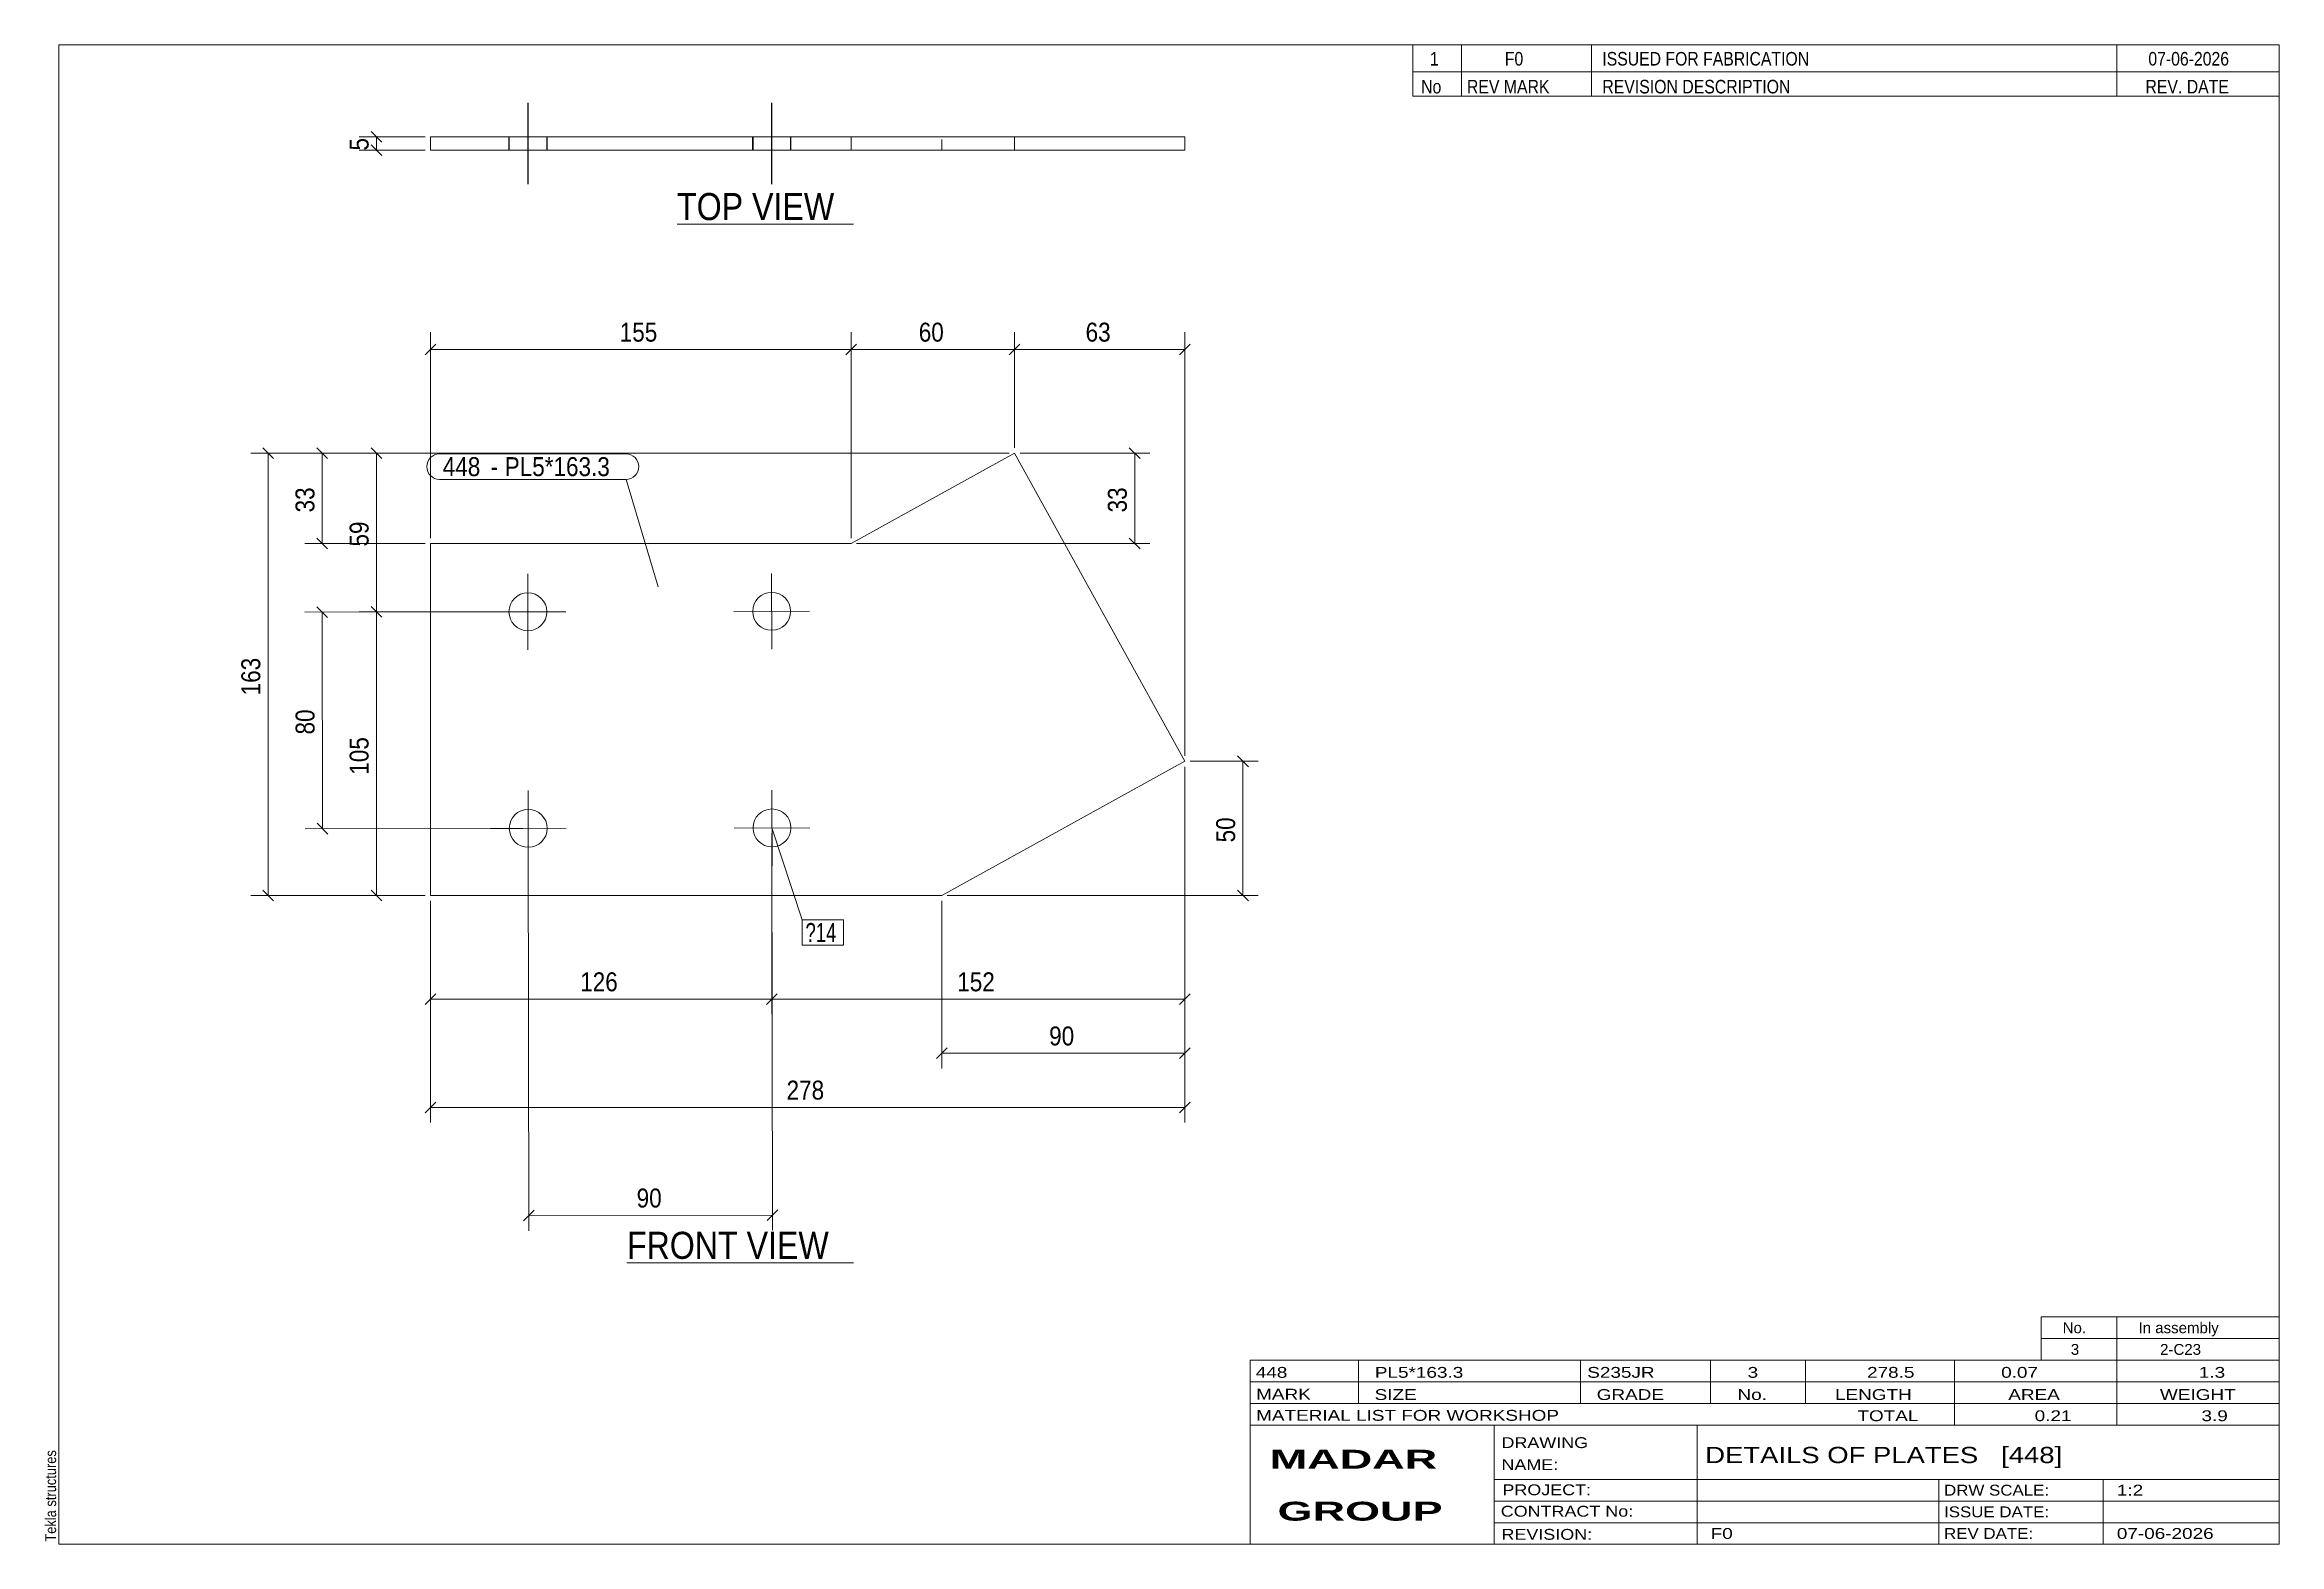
# Model space of a CAD drawing. Header units: millimetres. Extents: x 2 to 415, y 5 to 282.
import ezdxf

# ---------------------------------------------------------------- set-up
doc = ezdxf.new("R2010")
doc.units = ezdxf.units.MM
doc.linetypes.add('XKITLINE00', pattern=[0])
doc.linetypes.add('XKITLINE02', pattern=[4, 2, -2])
for name, color, linetype, lineweight in [('Bolt', 3, 'Continuous', 0), ('BoltMark', 7, 'Continuous', 0), ('Dimensions', 7, 'Continuous', 0), ('DrawingSheet', 5, 'Continuous', 0), ('OtherObjectType', 7, 'Continuous', 0), ('Part', 2, 'Continuous', 0), ('PartMark', 7, 'Continuous', 0)]:
    doc.layers.add(name, color=color, linetype=linetype, lineweight=lineweight)
doc.styles.add('ARIAL', font='ARIAL.TTF')
doc.styles.add('ARIAL_BOLD', font='ARIALBD.TTF')
doc.styles.add('ARIAL_NARROW', font='ARIALN.TTF')

# ---------------------------------------------------------------- blocks, each defined once
blk = doc.blocks.new('*A1')
at = {"layer": 'Bolt', "color": 3, "linetype": 'XKITLINE00', "lineweight": 0}
for p, q in [((91.63, 170.25), (91.61, 184.25)), ((136.63, 170.33), (136.61, 184.33)), ((84.62, 177.24), (98.62, 177.26)), ((129.62, 177.31), (143.62, 177.34)), ((91.69, 130.25), (91.67, 144.25)), ((136.69, 130.33), (136.67, 144.33)), ((84.68, 137.24), (98.68, 137.26)), ((129.68, 137.31), (143.68, 137.34))]:
    blk.add_line(p, q, dxfattribs=at)
for centre in [(91.62, 177.25), (136.62, 177.33), (91.68, 137.25), (136.68, 137.33)]:
    blk.add_circle(centre, 3.5, dxfattribs=at)
blk = doc.blocks.new('*A2')
at = {"layer": 'Part', "color": 2, "linetype": 'XKITLINE00', "lineweight": 0}
for p, q in [((151.28, 189.86), (181.48, 206.54)), ((181.48, 206.54), (212.89, 149.63)), ((73.65, 124.86), (73.65, 189.86)), ((73.65, 189.86), (151.28, 189.86)), ((212.89, 149.63), (168.02, 124.86)), ((168.02, 124.86), (73.65, 124.86))]:
    blk.add_line(p, q, dxfattribs=at)
blk = doc.blocks.new('*A3')
at = {"layer": 'Bolt', "color": 3, "linetype": 'XKITLINE00', "lineweight": 0}
for p, q in [((91.62, 256.25), (91.62, 271.25)), ((91.68, 256.25), (91.68, 271.25)), ((136.62, 256.25), (136.62, 271.25)), ((136.68, 256.25), (136.68, 271.25)), ((88.11, 265), (88.11, 262.5)), ((88.18, 265), (88.18, 262.5)), ((95.12, 265), (95.12, 262.5)), ((95.19, 265), (95.19, 262.5)), ((133.11, 265), (133.11, 262.5)), ((133.18, 265), (133.18, 262.5)), ((140.12, 265), (140.12, 262.5)), ((140.19, 265), (140.19, 262.5))]:
    blk.add_line(p, q, dxfattribs=at)
blk = doc.blocks.new('*A4')
at = {"layer": 'Part', "color": 2, "linetype": 'XKITLINE00', "lineweight": 0}
for p, q in [((73.65, 265), (212.89, 265)), ((73.65, 262.5), (73.65, 265)), ((151.28, 262.5), (151.28, 265)), ((181.48, 262.5), (181.48, 265)), ((212.89, 265), (212.89, 262.5)), ((181.48, 262.5), (73.65, 262.5)), ((212.89, 262.5), (181.48, 262.5))]:
    blk.add_line(p, q, dxfattribs=at)
at = {"layer": 'Part', "color": 7, "linetype": 'XKITLINE02', "lineweight": 0}
for p, q in [((73.65, 265), (73.65, 262.5)), ((168.02, 262.5), (168.02, 265))]:
    blk.add_line(p, q, dxfattribs=at)
blk = doc.blocks.new('*A5')
at = {"layer": 'DrawingSheet', "color": 5, "linetype": 'XKITLINE00', "lineweight": 0}
for p, q in [((415, 282), (5, 282)), ((5, 282), (5, 5)), ((415, 5), (415, 282)), ((5, 5), (415, 5))]:
    blk.add_line(p, q, dxfattribs=at)
at = {"layer": 'DrawingSheet', "color": 5, "style": 'ARIAL', "width": 0.85}
blk.add_text('Tekla structures', height=2, rotation=90, dxfattribs=at).set_placement((4.5, 5.5))
blk = doc.blocks.new('*A6')
at = {"layer": 'OtherObjectType', "color": 7, "linetype": 'XKITLINE00', "lineweight": 0}
for p, q in [((371, 47), (415, 47)), ((371, 43), (371, 47)), ((385, 43), (385, 47)), ((415, 43), (415, 47)), ((371, 43), (415, 43)), ((371, 39), (371, 43)), ((385, 39), (385, 43)), ((415, 39), (415, 43)), ((371, 39), (415, 39))]:
    blk.add_line(p, q, dxfattribs=at)
at = {"layer": 'OtherObjectType', "color": 7, "style": 'ARIAL_NARROW', "width": 1.211571}
for s, p in [('No.', (375, 44)), ('In assembly', (389, 44)), ('3', (376.5, 40)), ('2-C23', (392.99, 40))]:
    blk.add_text(s, height=2, dxfattribs=at).set_placement(p)
blk = doc.blocks.new('*A7')
at = {"layer": 'OtherObjectType', "color": 7, "linetype": 'XKITLINE00', "lineweight": 0}
for p, q in [((255, 282), (415, 282)), ((415, 282), (255, 282)), ((255, 282), (255, 277)), ((264, 282), (264, 277)), ((288, 282), (288, 277)), ((385, 282), (385, 277)), ((415, 282), (415, 277)), ((255, 277), (415, 277)), ((255, 277), (255, 272.5)), ((255, 277), (415, 277)), ((264, 277), (264, 272.5)), ((288, 277), (288, 272.5)), ((385, 277), (385, 272.5)), ((415, 277), (415, 272.5)), ((415, 272.5), (255, 272.5))]:
    blk.add_line(p, q, dxfattribs=at)
at = {"layer": 'OtherObjectType', "color": 7, "style": 'ARIAL_NARROW'}
for s, width, p in [('1', 1.017001, (258.16, 278.15)), ('F0', 1.017001, (272, 278.15)), ('ISSUED FOR FABRICATION', 1.017001, (290, 278.15)), ('07-06-2026', 1.017001, (390.82, 278.15)), ('No', 1.02, (256.54, 273)), ('REV MARK', 1.02, (265, 273)), ('REVISION DESCRIPTION', 1.02, (290, 273)), ('REV. DATE', 1.02, (390.28, 273))]:
    blk.add_text(s, height=2.5, dxfattribs=dict(at, width=width)).set_placement(p)
blk = doc.blocks.new('*A8')
at = {"layer": 'OtherObjectType', "color": 7, "linetype": 'XKITLINE00', "lineweight": 0}
for p, q in [((225, 39), (415, 39)), ((225, 39), (225, 35)), ((225, 39), (415, 39)), ((245, 35), (245, 39)), ((286, 35), (286, 39)), ((310, 35), (310, 39)), ((327.5, 35), (327.5, 39)), ((355, 35), (355, 39)), ((385, 35), (385, 39)), ((415, 35), (415, 39)), ((225, 35), (415, 35)), ((225, 35), (225, 5)), ((225, 35), (415, 35)), ((245, 31), (245, 35)), ((286, 31), (286, 35)), ((310, 31), (310, 35)), ((327.5, 31), (327.5, 35)), ((355, 31), (355, 35)), ((385, 31), (385, 35)), ((415, 31), (415, 35)), ((225, 31), (415, 31)), ((355, 27), (355, 31)), ((385, 27), (385, 31)), ((415, 27), (415, 31)), ((225, 27), (415, 27)), ((270, 21), (270, 27)), ((307.5, 17), (307.5, 27)), ((415, 21), (415, 27)), ((270, 21), (270, 5)), ((415, 17), (415, 21)), ((270, 17), (415, 17)), ((307.5, 5), (307.5, 17)), ((352.16, 13), (352.16, 17)), ((382.5, 5), (382.5, 17)), ((415, 13), (415, 17)), ((270, 13), (415, 13)), ((352.16, 5), (352.16, 13)), ((415, 9), (415, 13)), ((270, 9), (415, 9)), ((415, 5), (415, 9)), ((225, 5), (415, 5)), ((262.5, 5), (415, 5))]:
    blk.add_line(p, q, dxfattribs=at)
at = {"layer": 'OtherObjectType', "color": 7, "style": 'ARIAL_NARROW'}
for s, height, width, p in [('448', 2, 1.525501, (226.01, 35.76)), ('PL5*163.3', 2, 1.525501, (248, 35.76)), ('S235JR', 2, 1.525501, (287.22, 35.76)), ('3', 2, 1.525501, (316.82, 35.76)), ('278.5', 2, 1.525501, (338.88, 35.76)), ('0.07', 2, 1.525501, (363.64, 35.76)), ('1.3', 2, 1.525501, (400.14, 35.76)), ('MARK', 2, 1.525501, (226.08, 31.73)), ('SIZE', 2, 1.525501, (247.96, 31.66)), ('GRADE', 2, 1.525501, (288.96, 31.66)), ('No.', 2, 1.525501, (314.96, 31.66)), ('LENGTH', 2, 1.525501, (332.96, 31.66)), ('AREA', 2, 1.525501, (364.96, 31.66)), ('WEIGHT', 2, 1.525501, (392.96, 31.66)), ('MATERIAL LIST FOR WORKSHOP', 2, 1.525501, (226.08, 27.82)), ('TOTAL', 2, 1.525501, (337.1, 27.75)), ('0.21', 2, 1.525501, (369.83, 27.75)), ('3.9', 2, 1.525501, (400.63, 27.75)), ('DRAWING', 2, 1.445, (271.38, 22.78)), ('NAME:', 2, 1.445, (271.38, 18.72)), ('DETAILS OF PLATES   [448]', 3, 1.474651, (309, 20)), ('PROJECT:', 2, 1.445, (271.55, 14.07)), ('DRW SCALE:', 2, 1.36, (353.1, 14)), ('1:2', 2, 1.525501, (385, 14)), ('CONTRACT No:', 2, 1.445, (271.25, 10.11)), ('ISSUE DATE:', 2, 1.36, (353.1, 10)), ('REVISION:', 2, 1.445, (271.38, 5.84)), ('F0', 2, 1.525501, (310, 6)), ('REV DATE:', 2, 1.36, (353.1, 6)), ('07-06-2026', 2, 1.525501, (385, 6))]:
    blk.add_text(s, height=height, dxfattribs=dict(at, width=width)).set_placement(p)
at = {"layer": 'OtherObjectType', "color": 1, "style": 'ARIAL_BOLD', "width": 1.7}
for s, p in [('MADAR ', (228.58, 18.97)), ('GROUP', (230.03, 9.37))]:
    blk.add_text(s, height=3.5, dxfattribs=at).set_placement(p)
blk = doc.blocks.new('*A9')
at = {"layer": 'Dimensions', "color": 7, "linetype": 'XKITLINE00', "lineweight": 0}
for p, q in [((52.64, 178.18), (54.62, 176.2)), ((90.62, 177.25), (50.43, 177.18)), ((53.7, 137.19), (53.63, 177.19)), ((90.68, 137.25), (50.5, 137.18)), ((52.71, 138.18), (54.69, 136.2))]:
    blk.add_line(p, q, dxfattribs=at)
at = {"layer": 'Dimensions', "color": 3}
for p in [(53.63, 177.19), (53.7, 137.19)]:
    blk.add_point(p, dxfattribs=at)
at = {"layer": 'Dimensions', "color": 3, "style": 'ARIAL', "width": 0.85}
blk.add_text('80', height=3.5, rotation=90.0919, dxfattribs=at).set_placement((52.22, 154.59))
blk = doc.blocks.new('*A10')
at = {"layer": 'Dimensions', "color": 7, "linetype": 'XKITLINE00', "lineweight": 0}
for p, q in [((91.68, 136.25), (91.8, 62.93)), ((136.68, 136.33), (136.8, 63)), ((92.79, 66.72), (90.81, 64.74)), ((137.79, 66.79), (135.81, 64.81)), ((91.8, 65.73), (136.8, 65.8))]:
    blk.add_line(p, q, dxfattribs=at)
at = {"layer": 'Dimensions', "color": 3}
for p in [(91.8, 65.73), (136.8, 65.8)]:
    blk.add_point(p, dxfattribs=at)
at = {"layer": 'Dimensions', "color": 3, "style": 'ARIAL', "width": 0.85}
blk.add_text('90', height=3.5, rotation=0.0917, dxfattribs=at).set_placement((111.7, 67.21))
blk = doc.blocks.new('*A11')
at = {"layer": 'Dimensions', "color": 7, "linetype": 'XKITLINE00', "lineweight": 0}
for p, q in [((180.48, 206.54), (40.45, 206.54)), ((42.66, 207.53), (44.64, 205.55)), ((43.65, 124.86), (43.65, 206.54)), ((72.65, 124.86), (40.45, 124.86)), ((42.66, 125.85), (44.64, 123.87))]:
    blk.add_line(p, q, dxfattribs=at)
at = {"layer": 'Dimensions', "color": 3}
for p in [(43.65, 206.54), (43.65, 124.86)]:
    blk.add_point(p, dxfattribs=at)
at = {"layer": 'Dimensions', "color": 3, "style": 'ARIAL', "width": 0.85}
blk.add_text('163', height=3.5, rotation=90.0002, dxfattribs=at).set_placement((42.2, 161.81))
blk = doc.blocks.new('*A12')
at = {"layer": 'Dimensions', "color": 7, "linetype": 'XKITLINE00', "lineweight": 0}
for p, q in [((180.48, 206.54), (50.45, 206.54)), ((52.66, 207.53), (54.64, 205.55)), ((53.65, 189.86), (53.65, 206.54)), ((72.65, 189.86), (50.45, 189.86)), ((52.66, 190.85), (54.64, 188.87))]:
    blk.add_line(p, q, dxfattribs=at)
at = {"layer": 'Dimensions', "color": 3}
for p in [(53.65, 206.54), (53.65, 189.86)]:
    blk.add_point(p, dxfattribs=at)
at = {"layer": 'Dimensions', "color": 3, "style": 'ARIAL', "width": 0.85}
blk.add_text('33', height=3.5, rotation=90.0002, dxfattribs=at).set_placement((52.2, 195.6))
blk = doc.blocks.new('*A13')
at = {"layer": 'Dimensions', "color": 7, "linetype": 'XKITLINE00', "lineweight": 0}
for p, q in [((62.66, 178.24), (64.64, 176.26)), ((90.62, 177.25), (60.45, 177.25)), ((63.65, 124.86), (63.65, 177.25)), ((72.65, 124.86), (60.45, 124.86)), ((62.66, 125.85), (64.64, 123.87))]:
    blk.add_line(p, q, dxfattribs=at)
at = {"layer": 'Dimensions', "color": 3}
for p in [(63.65, 177.25), (63.65, 124.86)]:
    blk.add_point(p, dxfattribs=at)
at = {"layer": 'Dimensions', "color": 3, "style": 'ARIAL', "width": 0.85}
blk.add_text('105', height=3.5, rotation=90.0002, dxfattribs=at).set_placement((62.2, 147.16))
blk = doc.blocks.new('*A14')
at = {"layer": 'Dimensions', "color": 7, "linetype": 'XKITLINE00', "lineweight": 0}
for p, q in [((180.48, 206.54), (60.45, 206.54)), ((62.66, 207.53), (64.64, 205.55)), ((63.65, 177.25), (63.65, 206.54)), ((62.66, 178.24), (64.64, 176.26)), ((90.62, 177.25), (60.45, 177.25))]:
    blk.add_line(p, q, dxfattribs=at)
at = {"layer": 'Dimensions', "color": 3}
for p in [(63.65, 206.54), (63.65, 177.25)]:
    blk.add_point(p, dxfattribs=at)
at = {"layer": 'Dimensions', "color": 3, "style": 'ARIAL', "width": 0.85}
blk.add_text('59', height=3.5, rotation=90.0002, dxfattribs=at).set_placement((62.2, 189.3))
blk = doc.blocks.new('*A15')
at = {"layer": 'Dimensions', "color": 7, "linetype": 'XKITLINE00', "lineweight": 0}
for p, q in [((213.89, 149.63), (226.45, 149.63)), ((222.66, 150.62), (224.64, 148.64)), ((223.65, 124.86), (223.65, 149.63)), ((169.02, 124.86), (226.45, 124.86)), ((222.66, 125.85), (224.64, 123.87))]:
    blk.add_line(p, q, dxfattribs=at)
at = {"layer": 'Dimensions', "color": 3}
for p in [(223.65, 149.63), (223.65, 124.86)]:
    blk.add_point(p, dxfattribs=at)
at = {"layer": 'Dimensions', "color": 3, "style": 'ARIAL', "width": 0.85}
blk.add_text('50', height=3.5, rotation=90.0002, dxfattribs=at).set_placement((222.2, 134.65))
blk = doc.blocks.new('*A16')
at = {"layer": 'Dimensions', "color": 7, "linetype": 'XKITLINE00', "lineweight": 0}
for p, q in [((182.48, 206.54), (206.45, 206.54)), ((202.66, 207.53), (204.64, 205.55)), ((203.65, 189.86), (203.65, 206.54)), ((152.28, 189.86), (206.45, 189.86)), ((202.66, 190.85), (204.64, 188.87))]:
    blk.add_line(p, q, dxfattribs=at)
at = {"layer": 'Dimensions', "color": 3}
for p in [(203.65, 206.54), (203.65, 189.86)]:
    blk.add_point(p, dxfattribs=at)
at = {"layer": 'Dimensions', "color": 3, "style": 'ARIAL', "width": 0.85}
blk.add_text('33', height=3.5, rotation=90.0002, dxfattribs=at).set_placement((202.2, 195.6))
blk = doc.blocks.new('*A17')
at = {"layer": 'Dimensions', "color": 7, "linetype": 'XKITLINE00', "lineweight": 0}
for p, q in [((212.89, 148.63), (212.89, 82.9)), ((73.65, 123.86), (73.65, 82.9)), ((74.64, 86.69), (72.66, 84.71)), ((213.88, 86.69), (211.9, 84.71)), ((73.65, 85.7), (212.89, 85.7))]:
    blk.add_line(p, q, dxfattribs=at)
at = {"layer": 'Dimensions', "color": 3}
for p in [(73.65, 85.7), (212.89, 85.7)]:
    blk.add_point(p, dxfattribs=at)
at = {"layer": 'Dimensions', "color": 3, "style": 'ARIAL', "width": 0.85}
blk.add_text('278', height=3.5, dxfattribs=at).set_placement((139.38, 87.15))
blk = doc.blocks.new('*A18')
at = {"layer": 'Dimensions', "color": 7, "linetype": 'XKITLINE00', "lineweight": 0}
for p, q in [((212.89, 148.63), (212.89, 92.9)), ((168.02, 123.86), (168.02, 92.9)), ((169.01, 96.69), (167.03, 94.71)), ((168.02, 95.7), (212.89, 95.7)), ((213.88, 96.69), (211.9, 94.71))]:
    blk.add_line(p, q, dxfattribs=at)
at = {"layer": 'Dimensions', "color": 3}
for p in [(168.02, 95.7), (212.89, 95.7)]:
    blk.add_point(p, dxfattribs=at)
at = {"layer": 'Dimensions', "color": 3, "style": 'ARIAL', "width": 0.85}
blk.add_text('90', height=3.5, dxfattribs=at).set_placement((187.86, 97.15))
blk = doc.blocks.new('*A19')
at = {"layer": 'Dimensions', "color": 7, "linetype": 'XKITLINE00', "lineweight": 0}
for p, q in [((136.68, 136.33), (136.68, 102.9)), ((73.65, 123.86), (73.65, 102.9)), ((74.64, 106.69), (72.66, 104.71)), ((73.65, 105.7), (136.68, 105.7)), ((137.67, 106.69), (135.69, 104.71))]:
    blk.add_line(p, q, dxfattribs=at)
at = {"layer": 'Dimensions', "color": 3}
for p in [(73.65, 105.7), (136.68, 105.7)]:
    blk.add_point(p, dxfattribs=at)
at = {"layer": 'Dimensions', "color": 3, "style": 'ARIAL', "width": 0.85}
blk.add_text('126', height=3.5, dxfattribs=at).set_placement((101.27, 107.15))
blk = doc.blocks.new('*A20')
at = {"layer": 'Dimensions', "color": 7, "linetype": 'XKITLINE00', "lineweight": 0}
for p, q in [((212.89, 148.63), (212.89, 102.9)), ((136.68, 136.33), (136.68, 102.9)), ((137.67, 106.69), (135.69, 104.71)), ((136.68, 105.7), (212.89, 105.7)), ((213.88, 106.69), (211.9, 104.71))]:
    blk.add_line(p, q, dxfattribs=at)
at = {"layer": 'Dimensions', "color": 3}
for p in [(136.68, 105.7), (212.89, 105.7)]:
    blk.add_point(p, dxfattribs=at)
at = {"layer": 'Dimensions', "color": 3, "style": 'ARIAL', "width": 0.85}
blk.add_text('152', height=3.5, dxfattribs=at).set_placement((170.89, 107.15))
blk = doc.blocks.new('*A21')
at = {"layer": 'Dimensions', "color": 7, "linetype": 'XKITLINE00', "lineweight": 0}
for p, q in [((73.65, 190.86), (73.65, 228.9)), ((151.28, 190.86), (151.28, 228.9)), ((74.64, 226.69), (72.66, 224.71)), ((73.65, 225.7), (151.28, 225.7)), ((152.27, 226.69), (150.29, 224.71))]:
    blk.add_line(p, q, dxfattribs=at)
at = {"layer": 'Dimensions', "color": 3}
for p in [(73.65, 225.7), (151.28, 225.7)]:
    blk.add_point(p, dxfattribs=at)
at = {"layer": 'Dimensions', "color": 3, "style": 'ARIAL', "width": 0.85}
blk.add_text('155', height=3.5, dxfattribs=at).set_placement((108.57, 227.15))
blk = doc.blocks.new('*A22')
at = {"layer": 'Dimensions', "color": 7, "linetype": 'XKITLINE00', "lineweight": 0}
for p, q in [((151.28, 190.86), (151.28, 228.9)), ((181.48, 207.54), (181.48, 228.9)), ((152.27, 226.69), (150.29, 224.71)), ((151.28, 225.7), (181.48, 225.7)), ((182.47, 226.69), (180.49, 224.71))]:
    blk.add_line(p, q, dxfattribs=at)
at = {"layer": 'Dimensions', "color": 3}
for p in [(151.28, 225.7), (181.48, 225.7)]:
    blk.add_point(p, dxfattribs=at)
at = {"layer": 'Dimensions', "color": 3, "style": 'ARIAL', "width": 0.85}
blk.add_text('60', height=3.5, dxfattribs=at).set_placement((163.78, 227.15))
blk = doc.blocks.new('*A23')
at = {"layer": 'Dimensions', "color": 7, "linetype": 'XKITLINE00', "lineweight": 0}
for p, q in [((181.48, 207.54), (181.48, 228.9)), ((212.89, 150.63), (212.89, 228.9)), ((182.47, 226.69), (180.49, 224.71)), ((181.48, 225.7), (212.89, 225.7)), ((213.88, 226.69), (211.9, 224.71))]:
    blk.add_line(p, q, dxfattribs=at)
at = {"layer": 'Dimensions', "color": 3}
for p in [(181.48, 225.7), (212.89, 225.7)]:
    blk.add_point(p, dxfattribs=at)
at = {"layer": 'Dimensions', "color": 3, "style": 'ARIAL', "width": 0.85}
blk.add_text('63', height=3.5, dxfattribs=at).set_placement((194.59, 227.15))
blk = doc.blocks.new('*A24')
at = {"layer": 'BoltMark', "color": 7, "linetype": 'XKITLINE00', "lineweight": 0}
for p, q in [((136.68, 137.33), (142.28, 120.36)), ((142.28, 120.36), (149.87, 120.36)), ((142.28, 115.66), (142.28, 120.36)), ((149.87, 115.66), (149.87, 120.36)), ((142.28, 115.66), (149.87, 115.66))]:
    blk.add_line(p, q, dxfattribs=at)
at = {"layer": 'BoltMark', "color": 3, "style": 'ARIAL_NARROW', "width": 0.85}
blk.add_text('?14', height=3.5, dxfattribs=at).set_placement((142.88, 116.26))
blk = doc.blocks.new('*A25')
at = {"layer": 'PartMark', "color": 7, "linetype": 'XKITLINE00', "lineweight": 0}
for p, q in [((75.29, 206.41), (109.73, 206.41)), ((75.29, 201.71), (109.73, 201.71)), ((115.68, 181.84), (109.73, 201.71))]:
    blk.add_line(p, q, dxfattribs=at)
for centre, start, end in [((75.29, 204.06), 90, 270), ((109.73, 204.06), 270, 90)]:
    blk.add_arc(centre, 2.35, start, end, dxfattribs=at)
at = {"layer": 'PartMark', "color": 1, "style": 'ARIAL', "width": 0.85}
blk.add_text('448', height=3.5, dxfattribs=at).set_placement((75.89, 202.31))
at = {"layer": 'PartMark', "color": 3, "style": 'ARIAL', "width": 0.85}
for s, p in [('-', (84.73, 202.31)), ('PL5*163.3', (87.33, 202.31))]:
    blk.add_text(s, height=3.5, dxfattribs=at).set_placement(p)
blk = doc.blocks.new('*A26')
at = {"layer": 'OtherObjectType', "color": 7, "linetype": 'XKITLINE00', "lineweight": 0}
blk.add_line((109.9, 56.98), (151.75, 56.98), dxfattribs=at)
at = {"layer": 'OtherObjectType', "color": 3, "style": 'ARIAL', "width": 0.85}
blk.add_text('FRONT VIEW', height=5, dxfattribs=at).set_placement((109.9, 57.73))
blk = doc.blocks.new('*A27')
at = {"layer": 'Dimensions', "color": 7, "linetype": 'XKITLINE00', "lineweight": 0}
for p, q in [((72.65, 265), (60.45, 265)), ((62.66, 265.99), (64.64, 264.01)), ((63.65, 262.5), (63.65, 265)), ((72.65, 262.5), (60.45, 262.5)), ((62.66, 263.49), (64.64, 261.51))]:
    blk.add_line(p, q, dxfattribs=at)
at = {"layer": 'Dimensions', "color": 3}
for p in [(63.65, 265), (63.65, 262.5)]:
    blk.add_point(p, dxfattribs=at)
at = {"layer": 'Dimensions', "color": 3, "style": 'ARIAL', "width": 0.85}
blk.add_text('5', height=3.5, rotation=90.0002, dxfattribs=at).set_placement((62.2, 262.45))
blk = doc.blocks.new('*A28')
at = {"layer": 'OtherObjectType', "color": 7, "linetype": 'XKITLINE00', "lineweight": 0}
blk.add_line((119.15, 248.85), (151.75, 248.85), dxfattribs=at)
at = {"layer": 'OtherObjectType', "color": 3, "style": 'ARIAL', "width": 0.85}
blk.add_text('TOP VIEW', height=5, dxfattribs=at).set_placement((119.15, 249.6))

msp = doc.modelspace()

# ---------------------------------------------------------------- block references
at = {"lineweight": 0}
for name in ['*A5', '*A7', '*A3', '*A27', '*A4', '*A28', '*A21', '*A22', '*A23', '*A11', '*A12', '*A14', '*A25', '*A2', '*A16', '*A1', '*A9', '*A13', '*A17', '*A20', '*A18', '*A15', '*A19', '*A10', '*A24', '*A26', '*A6', '*A8']:
    msp.add_blockref(name, (0, 0), dxfattribs=at)

doc.saveas('drawing.dxf')
